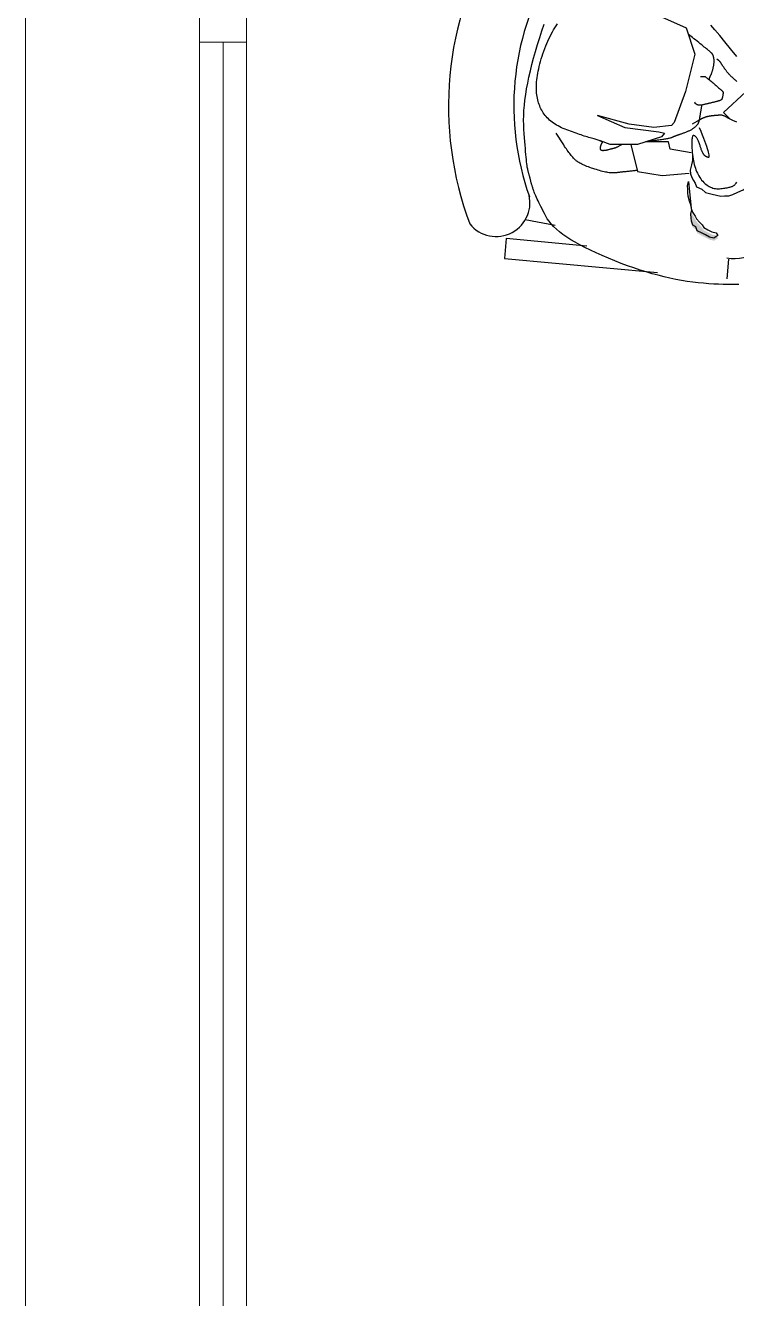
# Model space of a CAD drawing. Header units: metres. Extents: x 5207 to 27817, y 2812 to 34571.
# Drawn here: x 11076 to 12138, y 21052 to 22953 of the extents above; entities that cross this region are included whole.
import ezdxf

# ---------------------------------------------------------------- set-up
doc = ezdxf.new("R2010")
doc.units = ezdxf.units.M
doc.linetypes.add('CONTINUA', pattern=[0])
doc.layers.add('3201_Baixa distribució', color=7, linetype='CONTINUA', lineweight=18)
doc.layers.add('_Co MUEBLE CONCEP', color=5, linetype='Continuous')
doc.layers.add('_relleno', color=255, linetype='Continuous')

# ---------------------------------------------------------------- blocks, each defined once
blk = doc.blocks.new('mesa 2')
at = {"layer": '_relleno'}
h = blk.add_hatch(color=256, dxfattribs=at)
h.dxf.hatch_style = 1
h.paths.add_polyline_path([(-450.9, -1050.5), (-451.7, -1050.6), (-461.5, -1048.3), (-468.9, -1050.5), (-475.4, -1048.9), (-475.5, -1048.9), (-477.1, -1052.7), (-478.8, -1057), (-480.3, -1061.1), (-481.7, -1065.1), (-483, -1069), (-484, -1072.9), (-485, -1076.6), (-485.8, -1080.3), (-486.4, -1083.8), (-486.7, -1085.8), (-481.2, -1101.3), (-478.8, -1105.9), (-474.4, -1108.9), (-472, -1113.4), (-464.8, -1119.1), (-457.7, -1124.7)])
h.paths.add_polyline_path([(-576.3, -1244.9), (-580.4, -1240.5), (-584.5, -1236), (-586.9, -1232), (-590.6, -1226), (-591.7, -1223.1), (-593, -1228.8), (-592.6, -1234.1), (-592.1, -1239.3), (-590.1, -1245), (-585.6, -1247.8), (-583.5, -1253.5), (-577.4, -1256.7), (-571.3, -1259.8), (-565.2, -1263), (-558.7, -1264.6), (-552.6, -1260.9), (-555.1, -1256.9), (-561.6, -1255.3), (-567.7, -1252.1), (-573.8, -1248.9)])
h.paths.add_polyline_path([(64.3, -852.7), (25, -852.7), (25, -1304.2), (64.3, -1304.2)])
h.paths.add_polyline_path([(123.9, -1227.2), (123.8, -1078.5), (64.3, -1078.5), (64.3, -1261), (110.9, -1240.1, 0.414214)])
h.paths.add_polyline_path([(123.8, -929.7, 0.414214), (110.9, -916.8), (64.3, -896), (64.3, -1078.5), (123.8, -1078.5)])
h.paths.add_polyline_path([(-51.8, -854.4, 0.414214), (-64.2, -841.9), (-218.6, -841.9, 0.414214), (-231.1, -854.4), (-231.1, -918.1), (-229.8, -918.8), (-227.8, -920), (-225.3, -921.4), (-222.6, -923), (-221.1, -923.9), (-221.1, -851.9), (-81.7, -851.9), (-81.7, -1300.1), (-221.1, -1300.1), (-221.1, -1218.3), (-121.5, -1218.3), (-121.5, -1300.1), (-101.6, -1300.1), (-101.6, -851.9), (-121.5, -851.9), (-121.5, -1140.7), (-221.1, -1140.7), (-221.3, -1006.3), (-222, -1005.4), (-222.6, -1004.8), (-223.1, -1004.3), (-223.5, -1003.9), (-223.9, -1003.5), (-224.3, -1003.1), (-224.7, -1002.8), (-225.1, -1002.4), (-225.4, -1002.1), (-225.8, -1001.9), (-226.1, -1001.6), (-226.4, -1001.4), (-226.7, -1001.2), (-227, -1001), (-227.2, -1000.9), (-227.5, -1000.7), (-227.7, -1000.6), (-228, -1000.5), (-228.2, -1000.5), (-228.4, -1000.5), (-228.5, -1000.6), (-228.6, -1000.8), (-228.7, -1001.1), (-228.7, -1001.4), (-228.7, -1001.9), (-228.7, -1002.5), (-228.6, -1003.2), (-228.5, -1003.9), (-228.3, -1004.8), (-228.2, -1005.8), (-227.9, -1006.8), (-227.7, -1008), (-227.4, -1009.2), (-227, -1010.6), (-226.4, -1013.2), (-225.8, -1015.4), (-225.4, -1018.2), (-225.4, -1021.4), (-226.7, -1022.3), (-228.2, -1022.1), (-231.1, -1020.2), (-231.1, -1297.6, 0.414214), (-218.6, -1310), (-64.2, -1310, 0.414214), (-51.8, -1297.6)])
h.paths.add_polyline_path([(-125.6, -1153.2), (-125.6, -1168.1), (-140.5, -1168.1), (-140.5, -1153.2)], flags=16)
h.paths.add_polyline_path([(-125.6, -1173.1), (-125.6, -1188), (-140.5, -1188), (-140.5, -1173.1)], flags=16)
h.paths.add_polyline_path([(-144, -1153.2), (-144, -1168.1), (-158.9, -1168.1), (-158.9, -1153.2)], flags=16)
h.paths.add_polyline_path([(-125.6, -1193), (-125.6, -1207.9), (-140.5, -1207.9), (-140.5, -1193)], flags=16)
h.paths.add_polyline_path([(-144, -1173.1), (-144, -1188), (-158.9, -1188), (-158.9, -1173.1)], flags=16)
h.paths.add_polyline_path([(-144, -1193), (-144, -1207.9), (-158.9, -1207.9), (-158.9, -1193)], flags=16)
h.paths.add_polyline_path([(-178.7, -1170.6), (-178.7, -1190.5), (-201.2, -1190.5), (-201.2, -1210.4), (-221.1, -1210.4), (-221.1, -1150.7), (-201.2, -1150.7), (-201.2, -1170.6)], flags=16)
h.paths.add_polyline_path([(-121.5, -851.9), (-221.1, -851.9), (-221.1, -923.9), (-219, -925.1), (-216.5, -926.5), (-213.4, -928.4), (-211.5, -929.5), (-208.8, -931.2), (-205.7, -933.1), (-202.7, -935), (-200.3, -936.5), (-198.6, -937.6), (-195.7, -939.5), (-193.2, -941.1), (-191.3, -942.4), (-189.3, -943.7), (-187.3, -945), (-185.3, -946.4), (-183.4, -947.9), (-181.6, -949.6), (-179.8, -951.3), (-178.2, -953.2), (-176.6, -955.1), (-175.2, -957.2), (-173.8, -959.4), (-172.5, -961.7), (-171.3, -964.2), (-170.2, -966.7), (-169.1, -969.3), (-168.2, -972.1), (-167.4, -975), (-166.6, -978), (-165.9, -981.1), (-165.3, -984.2), (-164.7, -987.1), (-164.2, -989.9), (-163.8, -992.6), (-163.4, -995.1), (-163, -997.4), (-162.7, -999.6), (-162.5, -1001.7), (-162.2, -1004.6), (-162, -1007.8), (-162, -1010.4), (-162.3, -1012.4), (-162.8, -1014.5), (-163.4, -1016.9), (-164.1, -1019.1), (-164.8, -1021.3), (-165.6, -1023.5), (-166.4, -1025.6), (-167.3, -1027.6), (-168.2, -1029.6), (-169.2, -1031.7), (-170.2, -1033.7), (-171.6, -1036.1), (-171.7, -1036.3), (-172, -1037), (-172.3, -1037.7), (-172.5, -1038.4), (-172.7, -1039.2), (-172.9, -1039.9), (-173, -1040.7), (-173.1, -1041.5), (-173.2, -1042.3), (-173.2, -1043.1), (-173.2, -1043.9), (-173.2, -1044.7), (-173.1, -1045.6), (-173, -1046.5), (-172.8, -1047.3), (-172.6, -1048.2), (-172.2, -1050), (-171.9, -1052.4), (-171.9, -1054.5), (-172.3, -1056.5), (-173.2, -1058.3), (-174.5, -1059.4), (-176.2, -1059.7), (-177.9, -1059.2), (-179.6, -1058.3), (-181.2, -1057.2), (-182.7, -1055.8), (-184.1, -1054.3), (-185.2, -1053.2), (-186.3, -1051.9), (-187.6, -1050.4), (-188.9, -1048.8), (-190.3, -1047.1), (-191.8, -1045.2), (-193.4, -1043.1), (-195.1, -1041), (-196.9, -1038.6), (-198.8, -1036.1), (-200.7, -1033.5), (-202.8, -1030.7), (-204.8, -1027.9), (-206.8, -1025.2), (-208.6, -1022.7), (-210.4, -1020.4), (-212, -1018.2), (-213.5, -1016.2), (-214.9, -1014.3), (-216.3, -1012.6), (-217.5, -1011), (-218.6, -1009.6), (-219.6, -1008.3), (-220.5, -1007.2), (-221.3, -1006.3), (-221.1, -1140.7), (-121.5, -1140.7)], flags=17)
h.paths.add_polyline_path([(-13.1, -1512.7, 0.414214), (-16.1, -1495.2), (-175.8, -1383.4, 0.414214), (-193.2, -1386.4), (-270.7, -1497, 0.414214), (-267.6, -1514.4), (-107.9, -1626.3, 0.414214), (-90.5, -1623.2)])
h.paths.add_polyline_path([(-69.3, -1570.3, -0.414214), (-67.5, -1580.8), (-93.3, -1617.6, -0.414214), (-103.7, -1619.5), (-260, -1510, -0.414214), (-261.9, -1499.5), (-236, -1462.7, -0.414214), (-225.6, -1460.8)], flags=16)
h.paths.add_polyline_path([(-75.2, -1502.2), (-57.9, -1477.4), (-36.4, -1492.4), (-53.7, -1517.2)], flags=16)
h.paths.add_polyline_path([(-80, -1566.8, -0.414214), (-78.3, -1576.2), (-101.5, -1609.4, -0.414214), (-110.9, -1611), (-142.3, -1589.1, -0.414214), (-143.5, -1582.1), (-143.4, -1582, 0.414214), (-144.6, -1575.1), (-204.3, -1533.3, 0.418234), (-211.3, -1534.6, -0.41818), (-218.3, -1535.8), (-249.6, -1513.9, -0.414214), (-251.3, -1504.5), (-228, -1471.3, -0.414214), (-218.6, -1469.7), (-187.3, -1491.6, -0.414214), (-186.1, -1498.6), (-186.2, -1498.7, 0.414214), (-184.9, -1505.7), (-125.3, -1547.4, 0.418234), (-118.3, -1546.1, -0.41818), (-111.3, -1544.9)], flags=0)
h.paths.add_polyline_path([(-124.9, -1516.8), (-151.3, -1498.2), (-114.2, -1445.4), (-87.8, -1463.9)], flags=16)
h.paths.add_polyline_path([(-167.3, -1491.1), (-175.5, -1485.4), (-164, -1469), (-155.8, -1474.7)], flags=0)
h.paths.add_polyline_path([(-152.3, -1469.7), (-160.5, -1464), (-149, -1447.6), (-140.8, -1453.3)], flags=16)
h.paths.add_polyline_path([(-137.3, -1448.3), (-145.5, -1442.6), (-134, -1426.2), (-125.8, -1431.9)], flags=16)
h.paths.add_polyline_path([(-179.7, -1482.4), (-187.9, -1476.7), (-176.4, -1460.3), (-168.2, -1466)], flags=16)
h.paths.add_polyline_path([(-164.7, -1461), (-172.9, -1455.3), (-161.4, -1438.9), (-153.2, -1444.6)], flags=16)
h.paths.add_polyline_path([(-149.7, -1439.6), (-157.9, -1433.9), (-146.4, -1417.5), (-138.2, -1423.2)], flags=16)
h.paths.add_polyline_path([(-192.1, -1473.7), (-200.3, -1468), (-188.8, -1451.6), (-180.6, -1457.3)], flags=16)
h.paths.add_polyline_path([(-177.1, -1452.3), (-185.3, -1446.6), (-173.8, -1430.2), (-165.6, -1435.9)], flags=16)
h.paths.add_polyline_path([(-162.1, -1430.9), (-170.3, -1425.2), (-158.8, -1408.8), (-150.6, -1414.5)], flags=16)
h.paths.add_polyline_path([(-204.5, -1465), (-212.7, -1459.3), (-201.2, -1442.9), (-193.1, -1448.6)], flags=16)
h.paths.add_polyline_path([(-189.5, -1443.6), (-197.7, -1437.9), (-186.2, -1421.5), (-178.1, -1427.2)], flags=16)
h.paths.add_polyline_path([(-174.5, -1422.2), (-182.7, -1416.5), (-171.3, -1400.1), (-163.1, -1405.8)], flags=16)
at = {"linetype": 'Continuous'}
for p, q in [((-795.6, -1241.7), (-840.3, -1233.2)), ((-536.7, -1291.9), (-539.4, -1321.5))]:
    blk.add_line(p, q, dxfattribs=at)
for points in [[(-521.7, -1329.9), (-526.9, -1330.1), (-532.5, -1330.1), (-538.5, -1330), (-544.9, -1329.9), (-551.6, -1329.6), (-558.7, -1329.2), (-566.2, -1328.7), (-574.1, -1328.1), (-582.2, -1327.4), (-590.4, -1326.4), (-598.7, -1325.2), (-607.2, -1323.8), (-615.7, -1322.2), (-624.3, -1320.4), (-633, -1318.4), (-641.9, -1316.2), (-650.8, -1313.8), (-659.9, -1311.1), (-669, -1308.3), (-678.2, -1305.2), (-687.6, -1301.9), (-697, -1298.4), (-706.6, -1294.8), (-716.2, -1290.8), (-725.7, -1286.8), (-734.7, -1282.8), (-743.2, -1278.9), (-751.2, -1274.9), (-758.7, -1270.9), (-765.8, -1266.9), (-772.4, -1263), (-778.5, -1259.1), (-784.1, -1255.1), (-789.2, -1251.2), (-793.8, -1247.3), (-798, -1243.4), (-801.7, -1239.5), (-804.9, -1235.6), (-807.6, -1231.7), (-809.8, -1227.8), (-811.7, -1224.1), (-813.6, -1220.5), (-815.3, -1217), (-816.9, -1213.7), (-818.5, -1210.6), (-819.9, -1207.7), (-821.2, -1204.9), (-822.5, -1202.3), (-823.6, -1199.9), (-824.6, -1197.7), (-825.5, -1195.6), (-826.4, -1193.6), (-827.1, -1191.9), (-827.7, -1190.3), (-828.2, -1188.9), (-828.6, -1187.6), (-829, -1186.5), (-829.3, -1185.4), (-829.7, -1184.3), (-830, -1183.2), (-830.3, -1182.2), (-830.6, -1181.2), (-830.9, -1180.2), (-831.1, -1179.3), (-831.4, -1178.4), (-831.6, -1177.5), (-831.9, -1176.7), (-832.1, -1175.8), (-832.3, -1175.1), (-832.5, -1174.3), (-832.7, -1173.6), (-832.8, -1172.9), (-833, -1172.2), (-833.1, -1171.5), (-833.3, -1170.7), (-833.5, -1170), (-833.7, -1169.2), (-833.9, -1168.4), (-834.1, -1167.6), (-834.3, -1166.7), (-834.6, -1165.8), (-834.8, -1164.9), (-835, -1164), (-835.3, -1163.1), (-835.6, -1162.1), (-835.8, -1161.1), (-836.1, -1160.1), (-836.4, -1159.1), (-836.7, -1157.9), (-837, -1156.4), (-837.3, -1154.5), (-837.6, -1152.2), (-838, -1149.6), (-838.3, -1146.7), (-838.7, -1143.4), (-839, -1139.8), (-839.4, -1135.8), (-839.8, -1131.5), (-840.2, -1126.8), (-840.6, -1121.8), (-841, -1116.5), (-841.5, -1110.8), (-841.9, -1104.7), (-842.4, -1098.4), (-842.7, -1091.7), (-842.8, -1084.7), (-842.7, -1077.6), (-842.3, -1070.1), (-841.7, -1062.4), (-840.8, -1054.5), (-839.7, -1046.3), (-838.3, -1037.9), (-836.7, -1029.2), (-834.9, -1020.2), (-832.8, -1011), (-830.5, -1001.6), (-827.9, -991.9), (-825.1, -982), (-822.1, -971.8), (-818.8, -961.3), (-815.5, -951), (-812.3, -941.3)], [(-524.5, -989.5), (-533.7, -978.1), (-542.2, -967.7), (-550, -958.3), (-557.1, -949.9), (-563.5, -942.5)], [(-728.2, -1115.6), (-729.1, -1115.2), (-730.2, -1114.8), (-731.4, -1114.4), (-732.8, -1113.9), (-734.3, -1113.4), (-735.9, -1113), (-737.6, -1112.5), (-739.5, -1111.9), (-741.5, -1111.4), (-743.6, -1110.8), (-745.7, -1110.2), (-747.9, -1109.6), (-750.1, -1108.9), (-752.4, -1108.2), (-754.7, -1107.4), (-757.1, -1106.6), (-759.5, -1105.8), (-762, -1105), (-764.6, -1104.1), (-767.2, -1103.2), (-769.8, -1102.2), (-772.6, -1101.2), (-775.3, -1100.2), (-778.2, -1099.2), (-781, -1098.1), (-783.7, -1097), (-786.3, -1095.8), (-788.9, -1094.5), (-791.3, -1093.2), (-793.7, -1091.9), (-795.9, -1090.5), (-798.1, -1089), (-800.1, -1087.5), (-802.1, -1086), (-804, -1084.4), (-805.8, -1082.7), (-807.5, -1081), (-809.1, -1079.2), (-810.6, -1077.4), (-812, -1075.6), (-813.4, -1073.6), (-814.6, -1071.7), (-815.8, -1069.7), (-816.9, -1067.6), (-817.9, -1065.5), (-818.8, -1063.3), (-819.7, -1061.1), (-820.5, -1058.8), (-821.1, -1056.5), (-821.8, -1054.1), (-822.3, -1051.7), (-822.8, -1049.2), (-823.1, -1046.7), (-823.4, -1044.1), (-823.7, -1041.4), (-823.8, -1038.8), (-823.8, -1036), (-823.8, -1033.2), (-823.7, -1030.3), (-823.5, -1027.3), (-823.2, -1024.2), (-822.8, -1021.1), (-822.3, -1017.9), (-821.7, -1014.5), (-821.1, -1011.2), (-820.3, -1007.7), (-819.5, -1004.2), (-818.5, -1000.5), (-817.5, -996.8), (-816.4, -993.1), (-815.2, -989.2), (-813.9, -985.3), (-812.6, -981.3), (-811.1, -977.5), (-809.7, -973.7), (-808.2, -970), (-806.6, -966.4), (-805, -962.9), (-803.3, -959.5), (-801.6, -956.1), (-799.9, -952.8), (-798, -949.6), (-796.2, -946.5), (-794.3, -943.5), (-792.3, -940.6)], [(-637.1, -930.2), (-600.1, -946.5), (-587.3, -985.9), (-601.3, -1041.9), (-617.9, -1087.8), (-622.2, -1092.6), (-648.5, -1095.4), (-685.4, -1090.3), (-732.5, -1077.6), (-691.8, -1095.4), (-640.8, -1101.8), (-632.3, -1104.1), (-637, -1109.4), (-672.7, -1120.9), (-713.4, -1120.9), (-728.2, -1115.6), (-727.4, -1116), (-726.7, -1116.4), (-726.2, -1116.8), (-725.8, -1117.1), (-725.5, -1117.4), (-725.4, -1117.7), (-725.5, -1118), (-725.6, -1118.3), (-725.8, -1118.6), (-726, -1118.9), (-726.3, -1119.2), (-726.5, -1119.5), (-726.7, -1119.9), (-726.9, -1120.2), (-727, -1120.6), (-727.2, -1121), (-727.4, -1121.4), (-727.6, -1121.9), (-727.7, -1122.3), (-727.9, -1122.8), (-728.1, -1123.3), (-728.2, -1123.8), (-728.4, -1124.4), (-728.5, -1124.9), (-728.6, -1125.5), (-728.7, -1126), (-728.7, -1126.4), (-728.7, -1126.9), (-728.6, -1127.3), (-728.5, -1127.7), (-728.4, -1128), (-728.2, -1128.3), (-728, -1128.6), (-727.8, -1128.8), (-727.4, -1129), (-727.1, -1129.2), (-726.7, -1129.3), (-726.3, -1129.4), (-725.8, -1129.5), (-725.3, -1129.5), (-724.8, -1129.6), (-724.2, -1129.6), (-723.7, -1129.6), (-723.1, -1129.5), (-722.6, -1129.5), (-722, -1129.5), (-721.4, -1129.4), (-720.9, -1129.3), (-720.3, -1129.3), (-719.7, -1129.2), (-719.1, -1129.1), (-718.5, -1128.9), (-717.9, -1128.8), (-717.2, -1128.7), (-716.6, -1128.5), (-716, -1128.4), (-715.4, -1128.2), (-714.8, -1128), (-714.1, -1127.9), (-713.6, -1127.7), (-713, -1127.6), (-712.4, -1127.4), (-711.8, -1127.3), (-711.3, -1127.1), (-710.8, -1127), (-710.2, -1126.9), (-709.7, -1126.7), (-709.2, -1126.6), (-708.7, -1126.5), (-708.2, -1126.4), (-707.8, -1126.3), (-707.3, -1126.1), (-706.8, -1126), (-706.3, -1125.9), (-705.8, -1125.7), (-705.2, -1125.5), (-704.5, -1125.2), (-703.9, -1124.9), (-703.2, -1124.6), (-702.4, -1124.2), (-701.6, -1123.8), (-700.8, -1123.4), (-700, -1122.9), (-699.1, -1122.4), (-698.1, -1121.9), (-697.2, -1121.3), (-696.4, -1120.9)], [(-565.9, -1024.4), (-565.7, -1023.8), (-565.6, -1023.2), (-565.4, -1022.7), (-565.3, -1022.1), (-565.1, -1021.6), (-564.9, -1021.1), (-564.8, -1020.6), (-564.6, -1020.2), (-564.5, -1019.7), (-564.3, -1019.3), (-564.1, -1018.9), (-564, -1018.6), (-563.8, -1018.2), (-563.6, -1017.9), (-563.5, -1017.6), (-563.3, -1017.3), (-563.1, -1017), (-562.9, -1016.6), (-562.7, -1016.2), (-562.5, -1015.7), (-562.3, -1015.2), (-562.1, -1014.7), (-561.9, -1014), (-561.7, -1013.4), (-561.5, -1012.6), (-561.2, -1011.9), (-561, -1011), (-560.8, -1010.2), (-560.5, -1009.2), (-560.3, -1008.2), (-560, -1007.2), (-559.7, -1006.1), (-559.5, -1005), (-559.2, -1003.9), (-559, -1002.9), (-558.9, -1001.8), (-558.7, -1000.9), (-558.6, -999.9), (-558.5, -998.9), (-558.4, -998), (-558.4, -997.1), (-558.4, -996.3), (-558.4, -995.5), (-558.4, -994.6), (-558.5, -993.9), (-558.6, -993.1), (-558.7, -992.4), (-558.8, -991.7), (-559, -991), (-559.2, -990.4), (-559.3, -989.8), (-559.5, -989.2), (-559.7, -988.7), (-559.9, -988.1), (-560, -987.6), (-560.2, -987.2), (-560.4, -986.7), (-560.6, -986.3), (-560.8, -986), (-561, -985.6), (-561.2, -985.3), (-561.4, -985), (-561.6, -984.8), (-561.8, -984.5), (-562.1, -984.3), (-562.6, -983.9), (-563.1, -983.4), (-563.9, -982.8), (-564.7, -982.1), (-565.7, -981.2), (-566.9, -980.3), (-568.2, -979.2), (-569.6, -978.1), (-571.2, -976.8), (-573, -975.4), (-574.8, -973.9), (-576.9, -972.3), (-579, -970.6), (-581.3, -968.7), (-583.8, -966.8), (-586.2, -964.8), (-588.6, -963), (-590.7, -961.3), (-592.8, -959.6), (-594.7, -958.1), (-596.4, -956.7), (-596.9, -956.4)], [(-524.3, -1026.6), (-525.3, -1025.8), (-526.4, -1025), (-527.4, -1024.1), (-528.5, -1023.2), (-529.5, -1022.3), (-530.5, -1021.4), (-531.5, -1020.5), (-532.4, -1019.7), (-533.3, -1018.8), (-534.2, -1017.9), (-535, -1017.1), (-535.8, -1016.3), (-536.6, -1015.4), (-537.3, -1014.6), (-538, -1013.8), (-538.7, -1013), (-539.3, -1012.2), (-540, -1011.4), (-540.5, -1010.6), (-541.1, -1009.8), (-541.6, -1009.1), (-542.2, -1008.3), (-542.7, -1007.6), (-543.2, -1006.9), (-543.6, -1006.2), (-544.1, -1005.6), (-544.5, -1004.9), (-545, -1004.3), (-545.4, -1003.7), (-545.8, -1003.1), (-546.2, -1002.5), (-546.5, -1001.9), (-546.9, -1001.4), (-547.2, -1000.8), (-547.5, -1000.3), (-547.8, -999.8), (-548.1, -999.4), (-548.4, -998.9), (-548.7, -998.5), (-549, -998.1), (-549.3, -997.7), (-549.6, -997.3), (-549.9, -997), (-550.2, -996.6), (-550.5, -996.3), (-550.8, -996), (-551.1, -995.8), (-551.4, -995.5), (-551.7, -995.3), (-551.9, -995.1), (-552.2, -994.9), (-554.5, -993.5)], [(-578.9, -1019.5), (-578.3, -1019.5), (-577.7, -1019.5), (-577.2, -1019.5), (-576.7, -1019.5), (-576.2, -1019.5), (-575.8, -1019.4), (-575.4, -1019.4), (-575, -1019.4), (-574.6, -1019.4), (-574.3, -1019.4), (-574, -1019.4), (-573.7, -1019.3), (-573.4, -1019.3), (-573.2, -1019.3), (-573, -1019.3), (-572.8, -1019.3), (-572.6, -1019.3), (-572.3, -1019.4), (-571.9, -1019.6), (-571.4, -1019.9), (-570.8, -1020.3), (-570.2, -1020.8), (-569.4, -1021.3), (-568.6, -1022), (-567.6, -1022.7), (-566.6, -1023.5), (-565.5, -1024.4), (-564.2, -1025.4), (-562.9, -1026.5), (-561.5, -1027.7), (-560, -1028.9), (-558.5, -1030.3), (-556.9, -1031.6), (-555.4, -1032.9), (-554, -1034.1), (-552.7, -1035.2), (-551.6, -1036.2), (-550.5, -1037.2), (-549.5, -1038.1), (-548.6, -1038.9), (-547.8, -1039.6), (-547.1, -1040.2), (-546.5, -1040.8), (-546.1, -1041.3), (-545.7, -1041.7), (-545.4, -1042.1), (-545.2, -1042.3), (-545.1, -1042.5), (-545, -1042.7), (-545, -1042.9), (-545, -1043.1), (-545, -1043.3), (-545, -1043.6), (-545, -1043.9), (-545, -1044.2), (-545, -1044.6), (-545.1, -1045), (-545.1, -1045.4), (-545.2, -1045.8), (-545.3, -1046.3), (-545.3, -1046.8), (-545.4, -1047.3), (-545.5, -1047.8), (-545.6, -1048.4), (-545.8, -1049), (-545.9, -1049.5), (-546, -1050), (-546.1, -1050.5), (-546.2, -1051), (-546.3, -1051.4), (-546.4, -1051.8), (-546.5, -1052.2), (-546.7, -1052.5), (-546.8, -1052.8), (-546.9, -1053.1), (-547, -1053.3), (-547.1, -1053.5), (-547.2, -1053.7), (-547.3, -1053.9), (-547.4, -1054), (-547.5, -1054.1), (-547.7, -1054.2), (-547.8, -1054.3), (-548, -1054.4), (-548.3, -1054.6), (-548.5, -1054.7), (-548.8, -1054.8), (-549, -1054.9), (-549.4, -1055.1), (-549.7, -1055.2), (-550, -1055.3), (-550.4, -1055.5), (-550.8, -1055.6), (-551.3, -1055.8), (-551.7, -1055.9), (-552.2, -1056.1), (-552.7, -1056.2), (-553.2, -1056.4), (-553.8, -1056.5), (-554.4, -1056.7), (-555, -1056.8), (-555.6, -1057), (-556.2, -1057.2), (-556.9, -1057.3), (-557.6, -1057.5), (-558.3, -1057.7), (-559, -1057.9), (-559.7, -1058.1), (-560.5, -1058.3), (-561.3, -1058.4), (-562.1, -1058.6), (-563, -1058.8), (-563.8, -1059), (-564.7, -1059.2), (-565.5, -1059.4), (-566.3, -1059.6), (-567.1, -1059.8), (-567.9, -1060), (-568.7, -1060.2), (-569.5, -1060.3), (-570.2, -1060.5), (-571, -1060.7), (-571.7, -1060.9), (-572.5, -1061), (-573.2, -1061.2), (-573.9, -1061.4), (-574.6, -1061.5), (-575.3, -1061.7), (-575.9, -1061.8), (-576.6, -1062), (-577.2, -1062.1), (-577.8, -1062.1), (-578.4, -1062.2), (-579, -1062.3), (-579.6, -1062.3), (-580.1, -1062.3), (-580.6, -1062.3), (-581.1, -1062.2), (-581.6, -1062.2), (-582, -1062.1), (-582.5, -1062), (-582.9, -1061.9), (-583.3, -1061.8), (-583.6, -1061.6), (-584, -1061.4), (-584.3, -1061.3), (-584.6, -1061.1), (-584.9, -1060.9), (-585.2, -1060.8), (-585.4, -1060.6), (-585.7, -1060.4), (-585.9, -1060.2), (-586.1, -1060.1), (-586.3, -1059.9), (-586.4, -1059.7), (-586.5, -1059.6), (-586.6, -1059.4), (-586.7, -1059.2), (-586.8, -1059.1), (-586.9, -1058.9), (-587.2, -1057.5)], [(-496.4, -1096.8), (-490.4, -1064.4), (-511.2, -1042.4), (-544.2, -1073), (-534.6, -1083)], [(-656.9, -1115.8), (-656.8, -1115.8), (-655.6, -1115.7), (-654.2, -1115.5), (-652.8, -1115.4), (-651.3, -1115.2), (-649.7, -1115), (-648.1, -1114.8), (-646.4, -1114.6), (-644.6, -1114.3), (-642.7, -1114.1), (-640.7, -1113.8), (-638.8, -1113.6), (-636.9, -1113.3), (-635.1, -1113), (-633.4, -1112.8), (-631.9, -1112.5), (-630.4, -1112.2), (-628.9, -1112), (-627.6, -1111.7), (-626.4, -1111.5), (-625.3, -1111.2), (-624.2, -1110.9), (-623.3, -1110.7), (-622.4, -1110.4), (-621.6, -1110.2), (-621, -1109.9), (-620.4, -1109.7), (-619.8, -1109.5), (-619.3, -1109.2), (-618.8, -1109), (-618.3, -1108.8), (-617.9, -1108.6), (-617.4, -1108.4), (-617, -1108.2), (-616.5, -1108), (-616.1, -1107.9), (-615.7, -1107.7), (-615.4, -1107.6), (-615, -1107.4), (-614.6, -1107.3), (-614.3, -1107.2), (-614, -1107.1), (-613.7, -1107), (-613.4, -1106.9), (-613, -1106.8), (-612.6, -1106.6), (-612.1, -1106.5), (-611.6, -1106.3), (-611, -1106.1), (-610.3, -1105.9), (-609.6, -1105.6), (-608.9, -1105.4), (-608, -1105.1), (-607.2, -1104.8), (-606.2, -1104.5), (-605.3, -1104.1), (-604.2, -1103.7), (-603.1, -1103.4), (-602, -1103), (-600.8, -1102.5), (-599.7, -1102.1), (-598.6, -1101.7), (-597.5, -1101.2), (-596.5, -1100.7), (-595.5, -1100.3), (-594.5, -1099.8), (-593.6, -1099.3), (-592.7, -1098.8), (-591.8, -1098.3), (-590.9, -1097.7), (-590.1, -1097.2), (-589.3, -1096.6), (-588.6, -1096.1), (-587.8, -1095.5), (-587.2, -1094.9), (-586.5, -1094.3), (-585.9, -1093.8), (-585.3, -1093.2), (-584.7, -1092.6), (-584.2, -1092), (-583.7, -1091.5), (-583.3, -1090.9), (-582.8, -1090.4), (-582.4, -1089.8), (-582.1, -1089.3), (-581.8, -1088.8), (-581.5, -1088.2), (-581.3, -1087.7), (-581.1, -1087.2), (-580.9, -1086.7), (-580.7, -1086.1), (-580.6, -1085.6), (-580.5, -1085), (-580.4, -1084.4), (-580.2, -1083.8), (-580.1, -1083.1), (-579.9, -1082.3), (-579.8, -1081.5), (-579.6, -1080.7), (-579.5, -1079.8), (-579.3, -1078.9), (-579.2, -1078), (-579, -1077), (-578.8, -1075.9), (-578.7, -1074.8), (-578.5, -1073.7), (-578.3, -1072.5), (-576.9, -1063)], [(-580.5, -1095.7), (-578.3, -1101.2), (-576.3, -1106.4), (-574.4, -1111.2), (-572.8, -1115.6), (-571.3, -1119.6), (-570, -1123.3), (-568.9, -1126.7), (-568, -1129.6), (-567.3, -1132.2), (-566.7, -1134.5), (-566.3, -1136.3), (-566.1, -1137.8), (-566.1, -1139), (-566.2, -1139.7), (-566.6, -1140.1), (-567.1, -1140.2), (-567.7, -1140), (-568.3, -1139.8), (-568.8, -1139.6), (-569.4, -1139.4), (-569.9, -1139.1), (-570.4, -1138.9), (-570.9, -1138.6), (-571.4, -1138.3), (-571.8, -1137.9), (-572.3, -1137.6), (-572.7, -1137.2), (-573.1, -1136.8), (-573.4, -1136.4), (-573.8, -1135.9), (-574.1, -1135.4), (-574.4, -1134.9), (-574.8, -1134.4), (-575.1, -1133.8), (-575.4, -1133.2), (-575.7, -1132.5), (-576.1, -1131.7), (-576.4, -1130.9), (-576.8, -1130.1), (-577.1, -1129.1), (-577.5, -1128.2), (-577.9, -1127.1), (-578.2, -1126.1), (-578.6, -1124.9), (-579, -1123.7), (-579.4, -1122.5), (-579.8, -1121.2), (-580.3, -1119.8), (-580.7, -1118.4), (-581.1, -1117.2), (-581.6, -1116), (-582, -1114.9), (-582.5, -1113.8), (-583, -1112.9), (-583.5, -1112), (-584, -1111.2), (-584.5, -1110.4), (-585, -1109.8), (-585.6, -1109.2), (-586.1, -1108.7), (-586.7, -1108.3), (-587.3, -1107.9), (-587.9, -1107.7), (-588.5, -1107.5), (-589, -1107.5), (-589.6, -1107.6), (-590, -1108), (-590.5, -1108.6), (-590.8, -1109.5), (-591.1, -1110.5), (-591.4, -1111.7), (-591.6, -1113.2), (-591.7, -1114.9), (-591.8, -1116.8), (-591.8, -1118.9), (-591.8, -1121.2), (-591.7, -1123.8), (-591.5, -1126.5), (-591.3, -1129.5), (-591.1, -1132.7), (-590.8, -1135.9), (-590.4, -1139.1), (-589.9, -1142.1), (-589.4, -1145.1), (-588.7, -1148), (-588, -1150.8), (-587.3, -1153.5), (-586.4, -1156.1), (-585.5, -1158.7), (-584.5, -1161.1), (-583.4, -1163.5), (-582.3, -1165.7), (-581.1, -1167.9), (-579.8, -1170), (-578.4, -1172), (-577, -1173.9), (-575.4, -1175.7), (-573.9, -1177.4), (-572.3, -1178.9), (-570.7, -1180.3), (-569, -1181.6), (-567.3, -1182.7), (-565.6, -1183.7), (-563.8, -1184.6), (-562, -1185.3), (-560.2, -1185.9), (-558.3, -1186.4), (-556.4, -1186.8), (-554.4, -1187), (-552.4, -1187.1), (-550.3, -1187), (-548.3, -1186.8), (-546.2, -1186.6), (-544.3, -1186.3), (-542.4, -1186), (-540.7, -1185.7), (-539.1, -1185.4), (-537.5, -1185.1), (-536.1, -1184.8), (-534.8, -1184.5), (-533.6, -1184.1), (-532.5, -1183.8), (-531.5, -1183.4), (-530.6, -1183), (-529.8, -1182.6), (-529.1, -1182.2), (-528.5, -1181.8), (-528, -1181.4), (-527.6, -1180.9), (-527, -1180.2), (-526.3, -1179.4), (-525.5, -1178.4), (-524.6, -1177.3)], [(-524.3, -1087.3), (-525.6, -1086.9), (-526.9, -1086.4), (-528.1, -1085.9), (-529.2, -1085.4), (-530.4, -1085), (-531.5, -1084.5), (-532.5, -1084), (-533.6, -1083.5), (-534.6, -1083), (-535.5, -1082.5), (-536.5, -1082), (-537.4, -1081.4), (-538.2, -1080.9), (-539.1, -1080.4), (-539.9, -1079.9), (-540.7, -1079.5), (-541.5, -1079.1), (-542.3, -1078.8), (-543.1, -1078.4), (-543.8, -1078.1), (-544.6, -1077.9), (-545.3, -1077.7), (-546.1, -1077.5), (-546.8, -1077.3), (-547.5, -1077.2), (-548.2, -1077.2), (-548.9, -1077.1), (-549.5, -1077.1), (-550.2, -1077.2), (-550.9, -1077.2), (-551.5, -1077.3), (-552.2, -1077.3), (-552.8, -1077.4), (-553.5, -1077.5), (-554.2, -1077.5), (-554.8, -1077.6), (-555.5, -1077.6), (-556.1, -1077.7), (-556.8, -1077.7), (-557.4, -1077.8), (-558.1, -1077.8), (-558.8, -1077.9), (-559.4, -1078), (-560.1, -1078), (-560.7, -1078.1), (-561.4, -1078.1), (-562, -1078.2), (-562.7, -1078.3), (-563.3, -1078.4), (-564, -1078.5), (-564.6, -1078.6), (-565.2, -1078.7), (-565.9, -1078.8), (-566.5, -1078.9), (-567.1, -1079), (-567.7, -1079.2), (-568.3, -1079.3), (-568.9, -1079.5), (-569.5, -1079.6), (-570.1, -1079.8), (-570.7, -1080), (-571.2, -1080.2), (-571.8, -1080.3), (-572.3, -1080.5), (-572.8, -1080.7), (-573.3, -1080.9), (-573.8, -1081), (-574.2, -1081.2), (-574.6, -1081.4), (-575.1, -1081.6), (-575.4, -1081.7), (-575.8, -1081.9), (-576.2, -1082), (-576.5, -1082.2), (-576.8, -1082.4), (-577.1, -1082.5), (-577.3, -1082.7), (-579.3, -1083.9)], [(-580.8, -1084.5), (-581.7, -1085), (-582.5, -1085.6), (-583.4, -1086.1), (-584.3, -1086.6), (-591.2, -1090.5)], [(-673.2, -1159.7), (-674.2, -1159.8), (-675.6, -1159.9), (-676.9, -1160.1), (-678.3, -1160.2), (-679.7, -1160.4), (-681.2, -1160.5), (-682.7, -1160.7), (-684.2, -1160.8), (-685.7, -1161), (-687.2, -1161.2), (-688.7, -1161.3), (-690.2, -1161.5), (-691.7, -1161.6), (-693.1, -1161.8), (-694.5, -1161.9), (-695.9, -1162.1), (-697.3, -1162.2), (-698.6, -1162.4), (-699.9, -1162.5), (-701.2, -1162.7), (-702.5, -1162.8), (-703.8, -1163), (-705, -1163.1), (-706.3, -1163.2), (-707.5, -1163.4), (-708.9, -1163.4), (-710.3, -1163.4), (-711.8, -1163.3), (-713.4, -1163.2), (-715.1, -1163), (-716.9, -1162.7), (-718.7, -1162.4), (-720.7, -1162), (-722.7, -1161.6), (-724.8, -1161.1), (-727, -1160.5), (-729.3, -1159.9), (-731.7, -1159.2), (-734.2, -1158.4), (-736.7, -1157.6), (-739.3, -1156.8), (-741.7, -1156), (-744, -1155.1), (-746.2, -1154.3), (-748.4, -1153.5), (-750.4, -1152.7), (-752.3, -1151.9), (-754.1, -1151.1), (-755.8, -1150.3), (-757.3, -1149.5), (-758.8, -1148.7), (-760.2, -1147.9), (-761.4, -1147.2), (-762.6, -1146.4), (-763.7, -1145.6), (-764.6, -1144.9), (-765.5, -1144.1), (-766.5, -1143.2), (-767.4, -1142.2), (-768.4, -1141.2), (-769.5, -1140), (-770.5, -1138.8), (-771.7, -1137.5), (-772.8, -1136), (-774, -1134.5), (-775.2, -1132.9), (-776.4, -1131.3), (-777.7, -1129.5), (-779, -1127.6), (-780.3, -1125.7), (-781.7, -1123.7), (-783, -1121.5), (-794.3, -1104.2)], [(-682.9, -1120.9), (-672.8, -1161.2), (-636.1, -1167.4), (-595.7, -1163.7)], [(-592.6, -1133.5), (-623.8, -1128.1), (-626.3, -1117.1), (-661, -1117.1)], [(-590.6, -1137.9), (-590.6, -1144.8), (-592.1, -1151.3), (-594.1, -1159.4), (-593.7, -1164.7), (-591.6, -1170.4), (-589.1, -1174.4), (-586.6, -1178.4), (-584.6, -1184.1), (-576.8, -1187.7), (-571.1, -1192.5), (-561.4, -1194.8), (-554.9, -1196.4), (-548.4, -1198), (-543.1, -1197.5), (-536.2, -1197.5), (-530.6, -1195.4), (-522.9, -1192.1), (-515.2, -1188.8), (-511.2, -1186.3), (-508.4, -1181.8), (-506.4, -1173.7), (-504.8, -1167.2), (-506.9, -1161.5)], [(-727, -1160.5), (-729.3, -1159.9), (-731.7, -1159.2)], [(-748.2, -1272.5), (-868.8, -1261.4), (-871.5, -1291.1), (-642.8, -1312.1)]]:
    blk.add_lwpolyline(points, dxfattribs=at)
blk.add_lwpolyline([(-806, -867, 0.832086), (-883.4, -805, 0.228338), (-923.2, -1239.4, 0.832086), (-835.8, -1192.4)], format="xyb", dxfattribs=at)
blk.add_lwpolyline([(-592.7, -1216.4), (-590.6, -1222.1), (-586.9, -1228.1), (-584.5, -1232.1), (-580.4, -1236.6), (-576.3, -1241), (-573.8, -1245), (-567.7, -1248.2), (-561.6, -1251.4), (-555.1, -1253), (-552.6, -1257), (-558.7, -1260.7), (-565.2, -1259.1), (-571.3, -1255.9), (-577.4, -1252.8), (-583.5, -1249.6), (-585.6, -1243.9), (-590.1, -1241.1), (-592.1, -1235.4), (-592.6, -1230.2), (-593, -1224.9), (-591.5, -1218.4), (-593.2, -1211.1), (-595.2, -1205.5), (-596.9, -1198.2), (-597.4, -1192.9), (-597.8, -1187.7), (-598.3, -1182.4), (-596.7, -1175.9)], close=True, dxfattribs=at)
for centre, radius, start, end in [((-452.5, -1063.5), 405, 150.0286, 199.5033), ((-528.1, -1231.2), 60, 259.2851, 354.766)]:
    blk.add_arc(centre, radius, start, end, dxfattribs=at)

msp = doc.modelspace()

# ---------------------------------------------------------------- linework, layer by layer
at = {"layer": '3201_Baixa distribució', "color": 42, "linetype": 'CONTINUA', "lineweight": 18, "true_color": 0xc89632, "transparency": 33554687}
msp.add_line((11371.1, 22927.9), (11371.1, 20630.4), dxfattribs=at)
for points in [[(11336.1, 25429.4), (11076.1, 25429.4), (11076.1, 20529.4), (11336.1, 20529.4), (11336.1, 25429.4)], [(11406.1, 22977.9), (11336.1, 22977.9), (11336.1, 22927.9), (11406.1, 22927.9), (11406.1, 22977.9)], [(11336.1, 20630.4), (11406.1, 20630.4), (11406.1, 22927.9), (11336.1, 22927.9), (11336.1, 20630.4)], [(11336.1, 22927.9), (11336.1, 20630.4), (11406.1, 20630.4), (11406.1, 22927.9), (11336.1, 22927.9)]]:
    msp.add_lwpolyline(points, dxfattribs=at)

# ---------------------------------------------------------------- block references
at = {"layer": '_Co MUEBLE CONCEP'}
msp.add_blockref('mesa 2', (12662.8, 23896.1), dxfattribs=at)

doc.saveas('drawing.dxf')
